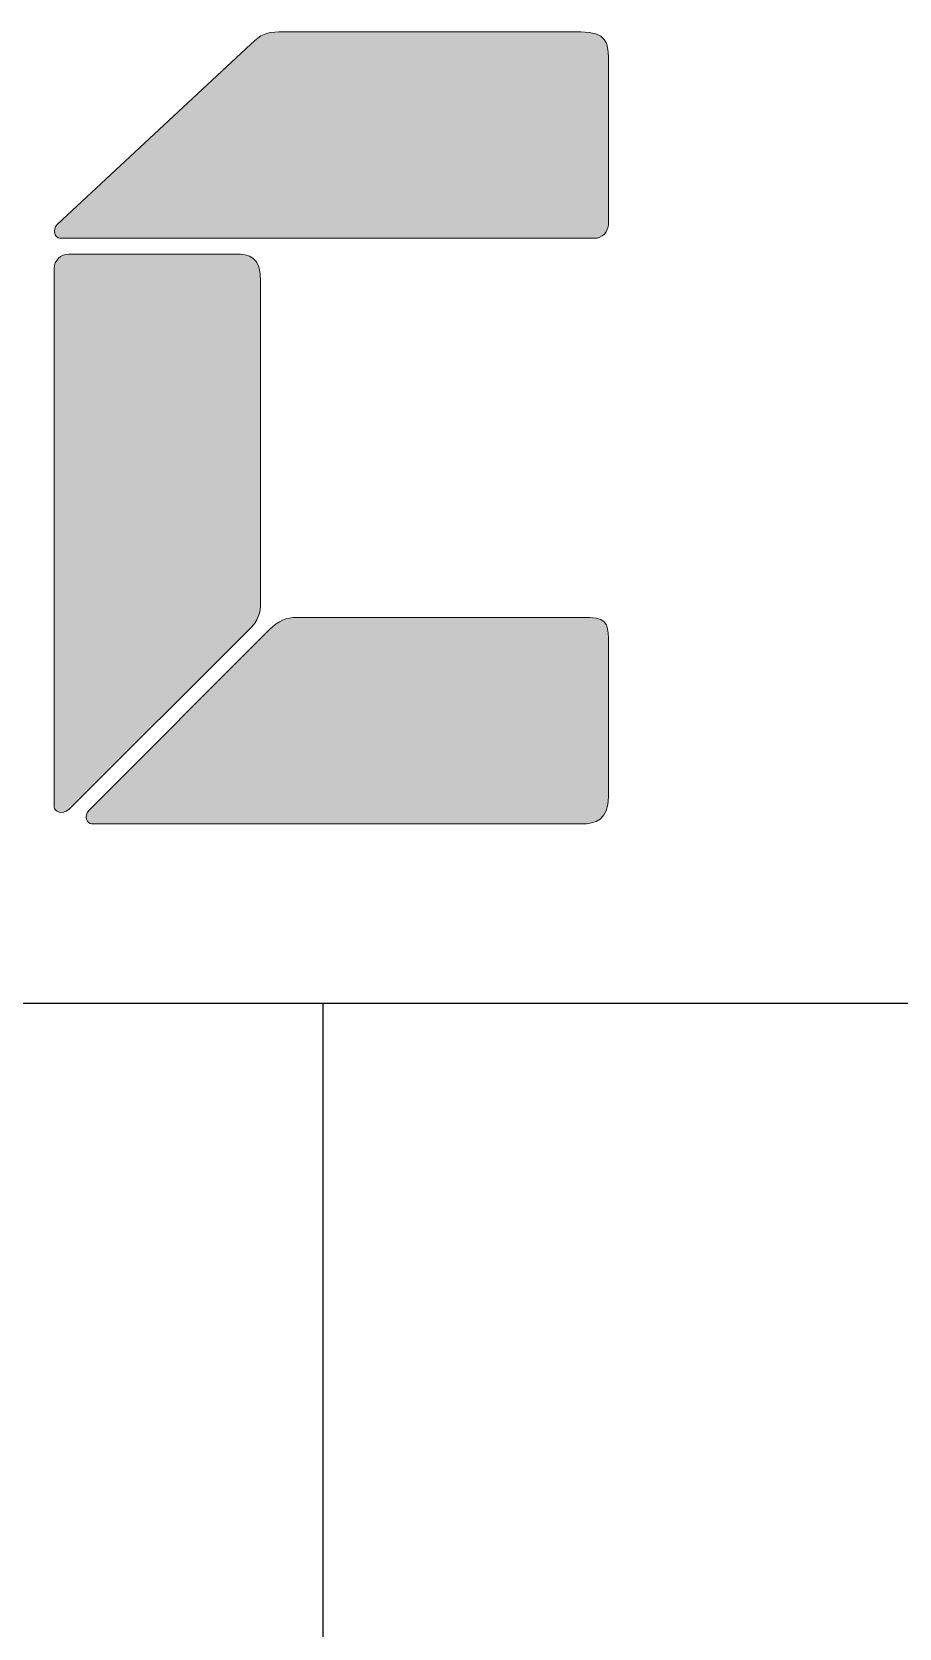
# Model space of a CAD drawing. Header units: millimetres. Extents: x 198973 to 283123, y 132052 to 191502.
# Drawn here: x 266294 to 267198, y 135226 to 136890 of the extents above; entities that cross this region are included whole.
import ezdxf

# ---------------------------------------------------------------- set-up
doc = ezdxf.new("R2010")
doc.units = ezdxf.units.MM
doc.header["$LTSCALE"] = 1000
doc.layers.get('0').update_dxf_attribs({"color": 8})

# ---------------------------------------------------------------- blocks, each defined once
blk = doc.blocks.new('LOGO_CEEC_2014')
at = {"true_color": 0x0068b6}
h = blk.add_hatch(color=152, dxfattribs=at)
h.dxf.hatch_style = 2
edge = h.paths.add_edge_path()
edge.add_spline(control_points=[(22.256, 7.977), (22.256, 7.977), (22.256, 7.977), (22.213, 7.977), (22.168, 8.06), (22.232, 8.126), (22.232, 8.126), (24.248, 10.002), (24.248, 10.002), (24.348, 10.103), (24.42, 10.128), (24.54, 10.128), (24.54, 10.128), (27.687, 10.128), (27.687, 10.128), (27.953, 10.128), (27.975, 10.01), (27.975, 9.866), (27.975, 9.866), (27.975, 8.126), (27.975, 8.126), (27.975, 8.044), (27.912, 7.977), (27.828, 7.977), (27.828, 7.977), (22.256, 7.977), (22.256, 7.977)], knot_values=[0, 0, 0, 0, 0.0001, 0.01, 1, 1, 1, 2, 2, 2, 3, 3, 3, 4, 4, 4, 5, 5, 5, 6, 6, 6, 7, 7, 7, 8, 8, 8, 8], degree=3, periodic=0)
h = blk.add_hatch(color=152, dxfattribs=at)
h.dxf.hatch_style = 2
edge = h.paths.add_edge_path()
edge.add_spline(control_points=[(22.197, 2.048), (22.197, 2.048), (22.197, 2.048), (22.197, 2.004), (22.284, 1.958), (22.349, 2.023), (22.349, 2.023), (24.227, 3.896), (24.227, 3.896), (24.326, 3.995), (24.35, 4.067), (24.35, 4.185), (24.35, 4.185), (24.35, 7.523), (24.35, 7.523), (24.35, 7.787), (24.234, 7.813), (24.087, 7.813), (24.087, 7.813), (22.349, 7.813), (22.349, 7.813), (22.267, 7.813), (22.197, 7.746), (22.197, 7.664), (22.197, 7.664), (22.197, 2.048), (22.197, 2.048)], knot_values=[0, 0, 0, 0, 0.0001, 0.01, 1, 1, 1, 2, 2, 2, 3, 3, 3, 4, 4, 4, 5, 5, 5, 6, 6, 6, 7, 7, 7, 8, 8, 8, 8], degree=3, periodic=0)
h = blk.add_hatch(color=152, dxfattribs=at)
h.dxf.hatch_style = 2
edge = h.paths.add_edge_path()
edge.add_spline(control_points=[(22.588, 1.872), (22.588, 1.872), (22.588, 1.872), (22.544, 1.872), (22.501, 1.957), (22.564, 2.02), (22.564, 2.02), (24.443, 3.898), (24.443, 3.898), (24.54, 3.995), (24.612, 4.024), (24.732, 4.024), (24.732, 4.024), (27.78, 4.024), (27.78, 4.024), (27.985, 4.024), (27.975, 3.905), (27.975, 3.76), (27.975, 3.76), (27.975, 2.156), (27.975, 2.156), (27.975, 1.911), (27.838, 1.872), (27.695, 1.872), (27.695, 1.872), (22.588, 1.872), (22.588, 1.872)], knot_values=[0, 0, 0, 0, 0.0001, 0.01, 1, 1, 1, 2, 2, 2, 3, 3, 3, 4, 4, 4, 5, 5, 5, 6, 6, 6, 7, 7, 7, 8, 8, 8, 8], degree=3, periodic=0)
at = {"lineweight": 0}
for points in [[(27.975, 8.126), (27.975, 8.044), (27.912, 7.977), (27.828, 7.977), (27.828, 7.977), (22.256, 7.977), (22.256, 7.977), (22.213, 7.977), (22.168, 8.06), (22.232, 8.126), (22.232, 8.126), (24.248, 10.002), (24.248, 10.002), (24.348, 10.103), (24.42, 10.128), (24.54, 10.128), (24.54, 10.128), (27.687, 10.128), (27.687, 10.128), (27.953, 10.128), (27.975, 10.01), (27.975, 9.866), (27.975, 9.866), (27.975, 8.126), (27.975, 8.126)], [(22.349, 7.813), (22.267, 7.813), (22.197, 7.746), (22.197, 7.664), (22.197, 7.664), (22.197, 2.048), (22.197, 2.048), (22.197, 2.004), (22.284, 1.958), (22.349, 2.023), (22.349, 2.023), (24.227, 3.896), (24.227, 3.896), (24.326, 3.995), (24.35, 4.067), (24.35, 4.185), (24.35, 4.185), (24.35, 7.523), (24.35, 7.523), (24.35, 7.787), (24.234, 7.813), (24.087, 7.813), (24.087, 7.813), (22.349, 7.813), (22.349, 7.813)], [(27.975, 2.156), (27.975, 1.911), (27.838, 1.872), (27.695, 1.872), (27.695, 1.872), (22.588, 1.872), (22.588, 1.872), (22.544, 1.872), (22.501, 1.957), (22.564, 2.02), (22.564, 2.02), (24.443, 3.898), (24.443, 3.898), (24.54, 3.995), (24.612, 4.024), (24.732, 4.024), (24.732, 4.024), (27.78, 4.024), (27.78, 4.024), (27.985, 4.024), (27.975, 3.905), (27.975, 3.76), (27.975, 3.76), (27.975, 2.156), (27.975, 2.156)]]:
    blk.add_open_spline(points, degree=3, knots=[0, 0, 0, 0, 1, 1, 1, 2, 2, 2, 3, 3, 3, 4, 4, 4, 5, 5, 5, 6, 6, 6, 7, 7, 7, 8, 8, 8, 8], dxfattribs=at)
blk = doc.blocks.new('GEDI_TQ_2012')
at = {"color": 2}
for p, q in [((0, 28), (-180, 28)), ((-155, 0), (-155, 28))]:
    blk.add_line(p, q, dxfattribs=at)

msp = doc.modelspace()

# ---------------------------------------------------------------- block references
at = {"xscale": 100, "yscale": 100, "zscale": 100}
for name, p in [('GEDI_TQ_2012', (282097.9, 133076.8)), ('LOGO_CEEC_2014', (264097.9, 135876.8))]:
    msp.add_blockref(name, p, dxfattribs=at)

doc.saveas('drawing.dxf')
